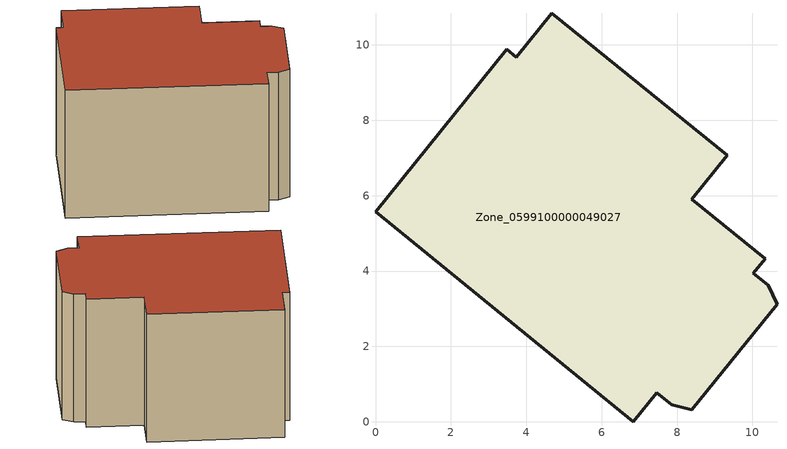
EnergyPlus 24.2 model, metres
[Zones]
Zone_0599100000049027
 floor ground (C_G): 10.43,3.62 10.65,3.12 8.39,0.33 7.86,0.45 7.46,0.77 6.84,0 0,5.58 3.49,9.88 3.73,9.68 4.68,10.84 9.33,7.07 8.39,5.9 10.34,4.32 10.03,3.94 z0
 wall outside (C_F): 3.73,9.68 3.49,9.88 0,5.58 6.84,0 7.46,0.77 7.86,0.45 8.39,0.33 10.65,3.12 10.43,3.62 10.03,3.94 10.34,4.32 8.39,5.9 9.33,7.07 4.68,10.84 3.73,9.68 z0:6.35
 roof outside (C_R): 9.33,7.07 4.68,10.84 3.73,9.68 3.49,9.88 0,5.58 6.84,0 7.46,0.77 7.86,0.45 8.39,0.33 10.65,3.12 10.43,3.62 10.03,3.94 10.34,4.32 8.39,5.9 z6.35
[BUILDING]
Pand.0599100000049027: North Axis=0; Terrain=City; Loads Convergence Tolerance Value=0.04; Temperature Convergence Tolerance Value=0.4; Solar Distribution=FullExterior; Maximum Number of Warmup Days=25; Minimum Number of Warmup Days=1
[Site:Location]
Rotterdam.The.Hague.AP_ZH_NLD Design_Conditions: Latitude=51.96; Longitude=4.45; Time Zone=1; Elevation=-4.5
[SITE:GROUNDTEMPERATURE:BUILDINGSURFACE]
18, 18, 18, 18, 18, 18, 18, 18, 18, 18, 18, 18
[MATERIAL] Thermal Absorptance=0.9; Solar Absorptance=0.7; Visible Absorptance=0.7
Name | Roughness | Thickness | Conductivity | Density | Specific Heat
G.TC.1946 | MediumSmooth | 0.15 | 1 | 540 | 1210
F.TC.1946 | Rough | 0.3 | 0.857143 | 1920 | 840
R.TC.1946 | MediumRough | 0.2 | 0.909091 | 1500 | 1000
[CONSTRUCTION]
C_G: G.TC.1946
C_F: F.TC.1946
C_R: R.TC.1946
[ZONE]
Zone_0599100000049027: Type=1; Multiplier=1; Ceiling Height=Autocalculate; Volume=Autocalculate; Floor Area=autocalculate; Part of Total Floor Area=Yes
[ZONEINFILTRATION:DESIGNFLOWRATE]
Infil_Zone_0599100000049027: Zone or ZoneList or Space or SpaceList=Zone_0599100000049027; Schedule=AlwaysOn; Design Flow Rate Calculation Method=Flow/Area; Flow Rate per Floor Area=0.003; Constant Term Coefficient=1; Temperature Term Coefficient=0; Velocity Term Coefficient=0; Velocity Squared Term Coefficient=0
[HVACTEMPLATE:ZONE:IDEALLOADSAIRSYSTEM]
Zone_0599100000049027: Maximum Heating Supply Air Temperature=50; Minimum Cooling Supply Air Temperature=13; Maximum Heating Supply Air Humidity Ratio=0.0156; Minimum Cooling Supply Air Humidity Ratio=0.0077; Heating Limit=NoLimit; Cooling Limit=NoLimit; Dehumidification Control Type=ConstantSensibleHeatRatio; Cooling Sensible Heat Ratio=0.7; Dehumidification Setpoint=60; Humidification Control Type=None; Humidification Setpoint=30; Outdoor Air Method=None; Outdoor Air Flow Rate per Person=0.00944; Outdoor Air Flow Rate per Zone Floor Area=0; Outdoor Air Flow Rate per Zone=0; Demand Controlled Ventilation Type=None; Outdoor Air Economizer Type=NoEconomizer; Heat Recovery Type=None; Sensible Heat Recovery Effectiveness=0.7; Latent Heat Recovery Effectiveness=0.65
[ZONECONTROL:THERMOSTAT]
ThermostatControl_Zone_0599100000049027: Zone or ZoneList=Zone_0599100000049027; Control Type Schedule=DualSetpointControlType; Control 1=Thermostat_Zone_0599100000049027; Temperature Difference Between Cutout And Setpoint=0
[THERMOSTATSETPOINT:DUALSETPOINT]
Thermostat_Zone_0599100000049027: Heating Setpoint Temperature Schedule=HeatingSetpoint_Zone_0599100000049027; Cooling Setpoint Temperature Schedule=CoolingSetpoint_Zone_0599100000049027
[SCHEDULE:COMPACT]
HeatingSetpoint_Zone_0599100000049027: Through: 12/31, For: AllDays, Until: 24:00, 21
CoolingSetpoint_Zone_0599100000049027: Through: 12/31, For: AllDays, Until: 24:00, 24
DualSetpointControlType: Through: 12/31, For: AllDays, Until: 24:00, 4
AlwaysOn: Through: 12/31, For: AllDays, Until: 24:00, 1
